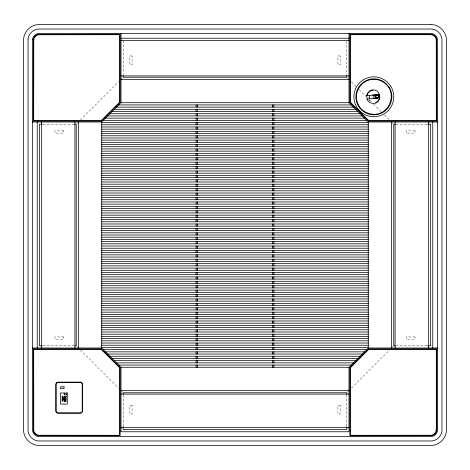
<?xml version="1.0" encoding="UTF-8"?>
<svg xmlns="http://www.w3.org/2000/svg" width="470" height="470" viewBox="0 0 470 470"><rect width="100%" height="100%" fill="white"/><g stroke="black" fill="none" stroke-linecap="round" stroke-linejoin="round"><path stroke-width="0.35" stroke-dasharray="2.35 1.76" d="M76.751 123.692L77.785 122.658M80.364 120.079L118.563 81.88M121.665 78.784L122.694 77.75M347.306 392.25L348.335 391.216M351.437 388.12L389.636 349.921M392.215 347.342L393.249 346.308M43.058 124.209L74.072 124.209M395.928 124.209L426.942 124.209M43.058 345.791L74.072 345.791M395.928 345.791L426.942 345.791M347.306 77.75L348.335 78.784M351.437 81.88L356.078 86.527M359.18 89.623L365.889 96.332M369.502 99.946L371.564 102.013M373.632 104.076L381.376 111.819M384.472 114.915L389.636 120.079M392.215 122.658L393.249 123.692M76.751 346.308L77.785 347.342M80.364 349.921L118.563 388.12M121.665 391.216L122.694 392.25M346.789 41.172L346.789 75.071M346.789 394.929L346.789 425.943M123.211 40.449L123.211 75.071M123.211 394.929L123.211 425.943M369.884 101.15A5.881 5.881 0 0 1 368.903 99.969M368.128 98.083A5.881 5.881 0 0 1 367.998 97.061M132.076 55.959L129.861 55.959L129.861 64.825L132.076 64.825L132.076 55.959M340.139 55.959L337.924 55.959L337.924 64.825L340.139 64.825L340.139 55.959M63.826 130.854L54.967 130.854L54.967 133.075L63.826 133.075L63.826 130.854M415.034 130.854L406.174 130.854L406.174 133.075L415.034 133.075L415.034 130.854M63.826 336.925L54.967 336.925L54.967 339.146L63.826 339.146L63.826 336.925M415.034 336.925L406.174 336.925L406.174 339.146L415.034 339.146L415.034 336.925M132.076 405.175L129.861 405.175L129.861 414.041L132.076 414.041L132.076 405.175M340.139 405.175L337.924 405.175L337.924 414.041L340.139 414.041L340.139 405.175"/><path stroke-width="0.7" d="M374.561 114.304C389.366 114.275 397.226 93.7 385.753 84.001A17.484 17.484 0 0 0 368.697 80.135C361.277 82.415 356.225 89.835 356.407 97.513A17.484 17.484 0 0 0 362.006 109.669C365.531 112.647 369.996 114.421 374.625 114.292M378.538 96.215L378.791 95.909L378.808 96.291M371.529 103.165C364.356 101.608 365.678 89.987 373.151 89.835C382.304 90.04 381.346 105.022 372.076 103.329M366.976 95.105L367.329 94.141M378.503 95.998L378.932 96.138L378.52 96.268M367.505 93.665L370.09 91.068L371.37 90.687M101.72 121.994L120.996 102.713L349.004 102.713L368.28 121.994L368.28 348.006L349.004 367.287L120.996 367.287L101.72 348.006L101.72 121.994L32.365 121.994M372.011 90.493L373.021 90.322M366.688 95.715L379.466 94.394M373.004 95.198L379.325 94.54M373.327 98.348L379.678 97.695M367 99.141L379.825 97.813M120.996 38.234L349.004 38.234M120.996 40.449L349.004 40.449M120.996 75.905L349.004 75.905M120.996 79.448L349.004 79.448M118.804 104.91L351.196 104.91M116.601 107.113L353.399 107.113M114.392 109.316L355.608 109.316M112.189 111.525L357.811 111.525M109.986 113.728L360.014 113.728M107.777 115.931L362.223 115.931M105.574 118.135L364.426 118.135M103.371 120.344L366.629 120.344M368.28 121.994L437.635 121.994M101.72 122.547L368.28 122.547M42.341 124.209L39.456 124.209L39.456 345.791L42.341 345.791M74.795 124.209L76.234 124.209L76.234 345.791L74.795 345.791M395.205 124.209L393.766 124.209L393.766 345.791L395.205 345.791M427.659 124.209L430.544 124.209L430.544 345.791L427.659 345.791M101.72 124.75L368.28 124.75M101.72 126.959L368.28 126.959M101.72 129.162L368.28 129.162M101.72 131.365L368.28 131.365M101.72 133.568L368.28 133.568M101.72 135.777L368.28 135.777M101.72 137.98L368.28 137.98M101.72 140.107L368.28 140.107M101.72 142.31L368.28 142.31M101.72 144.513L368.28 144.513M101.72 146.716L368.28 146.716M101.72 148.925L368.28 148.925M101.72 151.129L368.28 151.129M101.72 153.332L368.28 153.332M101.72 155.541L368.28 155.541M101.72 157.744L368.28 157.744M101.72 159.947L368.28 159.947M101.72 162.15L368.28 162.15M101.72 164.359L368.28 164.359M101.72 166.562L368.28 166.562M101.72 168.765L368.28 168.765M101.72 170.968L368.28 170.968M101.72 173.177L368.28 173.177M101.72 175.38L368.28 175.38M101.72 177.584L368.28 177.584M101.72 179.793L368.28 179.793M101.72 181.996L368.28 181.996M101.72 184.199L368.28 184.199M101.72 186.402L368.28 186.402M101.72 188.611L368.28 188.611M101.72 190.814L368.28 190.814M101.72 193.017L368.28 193.017M101.72 195.22L368.28 195.22M101.72 197.518L368.28 197.518M101.72 199.726L368.28 199.726M101.72 201.93L368.28 201.93M101.72 204.133L368.28 204.133M101.72 206.336L368.28 206.336M101.72 208.545L368.28 208.545M101.72 210.748L368.28 210.748M101.72 212.951L368.28 212.951M101.72 215.16L368.28 215.16M101.72 217.363L368.28 217.363M101.72 219.566L368.28 219.566M101.72 221.77L368.28 221.77M101.72 223.979L368.28 223.979M101.72 226.182L368.28 226.182M101.72 228.385L368.28 228.385M101.72 230.588L368.28 230.588M101.72 232.797L368.28 232.797M101.72 235L368.28 235M101.72 237.203L368.28 237.203M101.72 239.412L368.28 239.412M101.72 241.615L368.28 241.615M101.72 243.818L368.28 243.818M101.72 246.022L368.28 246.022M101.72 248.231L368.28 248.231M101.72 250.434L368.28 250.434M101.72 252.637L368.28 252.637M101.72 254.84L368.28 254.84M101.72 257.049L368.28 257.049M101.72 259.252L368.28 259.252M101.72 261.455L368.28 261.455M101.72 263.664L368.28 263.664M101.72 265.867L368.28 265.867M101.72 268.07L368.28 268.07M101.72 270.274L368.28 270.274M101.72 272.483L368.28 272.483M101.72 274.686L368.28 274.686M101.72 276.889L368.28 276.889M101.72 279.098L368.28 279.098M101.72 281.301L368.28 281.301M101.72 283.504L368.28 283.504M101.72 285.707L368.28 285.707M101.72 287.916L368.28 287.916M101.72 290.119L368.28 290.119M101.72 292.322L368.28 292.322M101.72 294.526L368.28 294.526M101.72 296.735L368.28 296.735M101.72 298.938L368.28 298.938M101.72 301.141L368.28 301.141M101.72 303.35L368.28 303.35M101.72 305.553L368.28 305.553M101.72 307.756L368.28 307.756M101.72 309.959L368.28 309.959M101.72 312.168L368.28 312.168M101.72 314.371L368.28 314.371M101.72 316.574L368.28 316.574M101.72 318.778L368.28 318.778M101.72 320.987L368.28 320.987M101.72 323.19L368.28 323.19M101.72 325.393L368.28 325.393M101.72 327.602L368.28 327.602M101.72 329.805L368.28 329.805M101.72 332.008L368.28 332.008M101.72 334.211L368.28 334.211M101.72 336.42L368.28 336.42M101.72 338.623L368.28 338.623M101.72 340.826L368.28 340.826M101.72 343.029L368.28 343.029M101.72 345.238L368.28 345.238M101.72 347.442L368.28 347.442M32.365 348.006L101.72 348.006M368.28 348.006L437.635 348.006M103.359 349.645L366.641 349.645M105.562 351.854L364.438 351.854M107.765 354.057L362.235 354.057M109.974 356.26L360.026 356.26M112.177 358.463L357.823 358.463M114.38 360.672L355.62 360.672M116.589 362.875L353.411 362.875M118.793 365.078L351.207 365.078M120.996 390.552L349.004 390.552M120.996 394.095L349.004 394.095M120.996 427.336L349.004 427.336M378.262 95.387L378.462 95.733M372.992 95.063L373.345 98.483M369.291 95.445L369.643 98.865M432.764 121.994L432.764 348.006M428.329 121.994L428.329 348.006M395.094 121.994L395.094 348.006M391.545 121.994L391.545 348.006M349.004 33.358L349.004 102.713M349.004 367.287L349.004 431.765L120.996 431.765L120.996 367.287M346.789 75.793L346.789 77.233L123.211 77.233L123.211 75.793M346.789 394.207L346.789 392.767L123.211 392.767L123.211 394.207M346.789 426.666L346.789 429.551L123.211 429.551L123.211 426.666M273.887 104.91L273.887 107.113M273.887 109.316L273.887 111.525M273.887 113.728L273.887 115.931M273.887 118.135L273.887 120.344M273.887 122.547L273.887 124.75M273.887 126.959L273.887 129.162M273.887 131.365L273.887 133.568M273.887 135.777L273.887 137.98M273.887 140.107L273.887 142.31M273.887 144.513L273.887 146.716M273.887 148.925L273.887 151.129M273.887 153.332L273.887 155.541M273.887 157.744L273.887 159.947M273.887 162.15L273.887 164.359M273.887 166.562L273.887 168.765M273.887 170.968L273.887 173.177M273.887 175.38L273.887 177.584M273.887 179.793L273.887 181.996M273.887 184.199L273.887 186.402M273.887 188.611L273.887 190.814M273.887 193.017L273.887 195.22M273.887 197.518L273.887 199.726M273.887 201.93L273.887 204.133M273.887 206.336L273.887 208.545M273.887 210.748L273.887 212.951M273.887 215.16L273.887 217.363M273.887 219.566L273.887 221.77M273.887 223.979L273.887 226.182M273.887 228.385L273.887 230.588M273.887 232.797L273.887 235M273.887 237.203L273.887 239.412M273.887 241.615L273.887 243.818M273.887 246.022L273.887 248.231M273.887 250.434L273.887 252.637M273.887 254.84L273.887 257.049M273.887 259.252L273.887 261.455M273.887 263.664L273.887 265.867M273.887 268.07L273.887 270.274M273.887 272.483L273.887 274.686M273.887 276.889L273.887 279.098M273.887 281.301L273.887 283.504M273.887 285.707L273.887 287.916M273.887 290.119L273.887 292.322M273.887 294.526L273.887 296.735M273.887 298.938L273.887 301.141M273.887 303.35L273.887 305.553M273.887 307.756L273.887 309.959M273.887 312.168L273.887 314.371M273.887 316.574L273.887 318.778M273.887 320.987L273.887 323.19M273.887 325.393L273.887 327.602M273.887 329.805L273.887 332.008M273.887 334.211L273.887 336.42M273.887 338.623L273.887 340.826M273.887 343.029L273.887 345.238M273.887 347.442L273.887 349.645M273.887 351.854L273.887 354.057M273.887 356.26L273.887 358.463M273.887 360.672L273.887 362.875M273.887 365.078L273.887 367.287M272.559 104.91L272.559 107.113M272.559 109.316L272.559 111.525M272.559 113.728L272.559 115.931M272.559 118.135L272.559 120.344M272.559 122.547L272.559 124.75M272.559 126.959L272.559 129.162M272.559 131.365L272.559 133.568M272.559 135.777L272.559 137.98M272.559 140.107L272.559 142.31M272.559 144.513L272.559 146.716M272.559 148.925L272.559 151.129M272.559 153.332L272.559 155.541M272.559 157.744L272.559 159.947M272.559 162.15L272.559 164.359M272.559 166.562L272.559 168.765M272.559 170.968L272.559 173.177M272.559 175.38L272.559 177.584M272.559 179.793L272.559 181.996M272.559 184.199L272.559 186.402M272.559 188.611L272.559 190.814M272.559 193.017L272.559 195.22M272.559 197.518L272.559 199.726M272.559 201.93L272.559 204.133M272.559 206.336L272.559 208.545M272.559 210.748L272.559 212.951M272.559 215.16L272.559 217.363M272.559 219.566L272.559 221.77M272.559 223.979L272.559 226.182M272.559 228.385L272.559 230.588M272.559 232.797L272.559 235M272.559 237.203L272.559 239.412M272.559 241.615L272.559 243.818M272.559 246.022L272.559 248.231M272.559 250.434L272.559 252.637M272.559 254.84L272.559 257.049M272.559 259.252L272.559 261.455M272.559 263.664L272.559 265.867M272.559 268.07L272.559 270.274M272.559 272.483L272.559 274.686M272.559 276.889L272.559 279.098M272.559 281.301L272.559 283.504M272.559 285.707L272.559 287.916M272.559 290.119L272.559 292.322M272.559 294.526L272.559 296.735M272.559 298.938L272.559 301.141M272.559 303.35L272.559 305.553M272.559 307.756L272.559 309.959M272.559 312.168L272.559 314.371M272.559 316.574L272.559 318.778M272.559 320.987L272.559 323.19M272.559 325.393L272.559 327.602M272.559 329.805L272.559 332.008M272.559 334.211L272.559 336.42M272.559 338.623L272.559 340.826M272.559 343.029L272.559 345.238M272.559 347.442L272.559 349.645M272.559 351.854L272.559 354.057M272.559 356.26L272.559 358.463M272.559 360.672L272.559 362.875M272.559 365.078L272.559 367.287M197.441 104.91L197.441 107.113M197.441 109.316L197.441 111.525M197.441 113.728L197.441 115.931M197.441 118.135L197.441 120.344M197.441 122.547L197.441 124.75M197.441 126.959L197.441 129.162M197.441 131.365L197.441 133.568M197.441 135.777L197.441 137.98M197.441 140.107L197.441 142.31M197.441 144.513L197.441 146.716M197.441 148.925L197.441 151.129M197.441 153.332L197.441 155.541M197.441 157.744L197.441 159.947M197.441 162.15L197.441 164.359M197.441 166.562L197.441 168.765M197.441 170.968L197.441 173.177M197.441 175.38L197.441 177.584M197.441 179.793L197.441 181.996M197.441 184.199L197.441 186.402M197.441 188.611L197.441 190.814M197.441 193.017L197.441 195.22M197.441 197.518L197.441 199.726M197.441 201.93L197.441 204.133M197.441 206.336L197.441 208.545M197.441 210.748L197.441 212.951M197.441 215.16L197.441 217.363M197.441 219.566L197.441 221.77M197.441 223.979L197.441 226.182M197.441 228.385L197.441 230.588M197.441 232.797L197.441 235M197.441 237.203L197.441 239.412M197.441 241.615L197.441 243.818M197.441 246.022L197.441 248.231M197.441 250.434L197.441 252.637M197.441 254.84L197.441 257.049M197.441 259.252L197.441 261.455M197.441 263.664L197.441 265.867M197.441 268.07L197.441 270.274M197.441 272.483L197.441 274.686M197.441 276.889L197.441 279.098M197.441 281.301L197.441 283.504M197.441 285.707L197.441 287.916M197.441 290.119L197.441 292.322M197.441 294.526L197.441 296.735M197.441 298.938L197.441 301.141M197.441 303.35L197.441 305.553M197.441 307.756L197.441 309.959M197.441 312.168L197.441 314.371M197.441 316.574L197.441 318.778M197.441 320.987L197.441 323.19M197.441 325.393L197.441 327.602M197.441 329.805L197.441 332.008M197.441 334.211L197.441 336.42M197.441 338.623L197.441 340.826M197.441 343.029L197.441 345.238M197.441 347.442L197.441 349.645M197.441 351.854L197.441 354.057M197.441 356.26L197.441 358.463M197.441 360.672L197.441 362.875M197.441 365.078L197.441 367.287M196.113 104.91L196.113 107.113M196.113 109.316L196.113 111.525M196.113 113.728L196.113 115.931M196.113 118.135L196.113 120.344M196.113 122.547L196.113 124.75M196.113 126.959L196.113 129.162M196.113 131.365L196.113 133.568M196.113 135.777L196.113 137.98M196.113 140.107L196.113 142.31M196.113 144.513L196.113 146.716M196.113 148.925L196.113 151.129M196.113 153.332L196.113 155.541M196.113 157.744L196.113 159.947M196.113 162.15L196.113 164.359M196.113 166.562L196.113 168.765M196.113 170.968L196.113 173.177M196.113 175.38L196.113 177.584M196.113 179.793L196.113 181.996M196.113 184.199L196.113 186.402M196.113 188.611L196.113 190.814M196.113 193.017L196.113 195.22M196.113 197.518L196.113 199.726M196.113 201.93L196.113 204.133M196.113 206.336L196.113 208.545M196.113 210.748L196.113 212.951M196.113 215.16L196.113 217.363M196.113 219.566L196.113 221.77M196.113 223.979L196.113 226.182M196.113 228.385L196.113 230.588M196.113 232.797L196.113 235M196.113 237.203L196.113 239.412M196.113 241.615L196.113 243.818M196.113 246.022L196.113 248.231M196.113 250.434L196.113 252.637M196.113 254.84L196.113 257.049M196.113 259.252L196.113 261.455M196.113 263.664L196.113 265.867M196.113 268.07L196.113 270.274M196.113 272.483L196.113 274.686M196.113 276.889L196.113 279.098M196.113 281.301L196.113 283.504M196.113 285.707L196.113 287.916M196.113 290.119L196.113 292.322M196.113 294.526L196.113 296.735M196.113 298.938L196.113 301.141M196.113 303.35L196.113 305.553M196.113 307.756L196.113 309.959M196.113 312.168L196.113 314.371M196.113 316.574L196.113 318.778M196.113 320.987L196.113 323.19M196.113 325.393L196.113 327.602M196.113 329.805L196.113 332.008M196.113 334.211L196.113 336.42M196.113 338.623L196.113 340.826M196.113 343.029L196.113 345.238M196.113 347.442L196.113 349.645M196.113 351.854L196.113 354.057M196.113 356.26L196.113 358.463M196.113 360.672L196.113 362.875M196.113 365.078L196.113 367.287M120.996 33.358L120.996 102.713M78.455 121.994L78.455 348.006M74.906 121.994L74.906 348.006M41.671 121.994L41.671 348.006M37.236 121.994L37.236 348.006M377.263 97.654A1.551 1.445 84.1 0 1 375.23 97.419L375.031 97.073A1.551 1.445 84.1 0 1 376.84 94.999M378.356 95.757A1.504 1.404 84.1 0 1 376.006 97.313M375.877 96.973A1.504 1.404 84.1 0 1 378.227 95.416M379.108 94.141A5.881 5.881 0 0 1 379.084 99.575M378.826 100.016A5.881 5.881 0 0 1 375.624 102.454M28.041 38.945L28.041 431.055A11.515 11.515 0 0 0 37.953 440.966L432.048 440.966A11.515 11.515 0 0 0 441.959 431.055L441.959 38.945A11.515 11.515 0 0 0 432.048 29.034L37.953 29.034A11.515 11.515 0 0 0 28.041 38.945M32.442 39.527L32.442 430.473A7.074 7.074 0 0 0 38.528 436.56L431.472 436.56A7.074 7.074 0 0 0 437.558 430.473L437.558 39.527A7.074 7.074 0 0 0 431.472 33.441L38.528 33.441A7.074 7.074 0 0 0 32.442 39.527M33.323 39.645L33.253 121.107L101.35 121.107L120.109 102.348L120.109 34.245L38.646 34.322A6.181 6.181 0 0 0 33.323 39.645M33.764 39.703L33.693 120.667L101.168 120.667L119.668 102.166L119.668 34.692L38.704 34.762A5.74 5.74 0 0 0 33.764 39.703M436.307 429.216L436.236 430.297A5.74 5.74 0 0 1 431.296 435.238L350.332 435.308L350.332 367.834L368.832 349.333L436.307 349.333L436.307 429.216M436.748 429.228L436.677 430.356A6.181 6.181 0 0 1 431.354 435.678L349.892 435.755L349.892 367.652L368.65 348.893L436.748 348.893L436.748 429.228M64.067 394.042C64.607 395.734 65.383 392.849 64.067 394.042M65.876 394.048C66.423 395.74 67.192 392.855 65.876 394.048M64.079 396.316L64.079 398.178L64.079 396.316M64.079 399.306L64.079 401.163L64.079 399.306M62.633 397.99L62.222 398.407L64.002 398.255L62.633 397.99M64.419 397.99L64.32 398.407L65.947 398.407L64.419 397.99M64.002 399.224L62.633 399.488L62.222 399.077L64.002 399.224M64.419 400.981L64.32 401.398L65.947 401.398L64.419 400.981M65.947 396.087L65.53 396.498L64.161 396.239L65.947 396.087M62.563 397.92L62.146 398.331L62.146 396.163L62.563 396.574L62.563 397.92M66.023 396.163L65.606 396.574L65.606 397.92L66.023 398.331L66.023 396.163M62.563 400.91L62.146 401.321L62.146 399.153L62.563 399.565L62.563 400.91M66.023 399.153L65.606 399.565L65.606 400.91L66.023 401.321L66.023 399.153M430.544 24.499L39.456 24.499A15.957 15.957 0 0 0 23.5 40.449L23.5 429.551A15.957 15.957 0 0 0 39.456 445.501L430.544 445.501A15.957 15.957 0 0 0 446.5 429.551L446.5 40.449A15.957 15.957 0 0 0 430.544 24.499M430.226 34.245L349.892 34.245L349.892 102.348L368.65 121.107L436.748 121.107L436.677 39.645A6.181 6.181 0 0 0 431.354 34.322L430.226 34.245M430.214 34.692L350.332 34.692L350.332 102.166L368.832 120.667L436.307 120.667L436.236 39.703A5.74 5.74 0 0 0 431.296 34.762L430.214 34.692M101.35 348.893L33.253 348.893L33.323 430.356A6.181 6.181 0 0 0 38.646 435.678L120.109 435.755L120.109 367.652L101.35 348.893M101.168 349.333L33.693 349.333L33.764 430.297A5.74 5.74 0 0 0 38.704 435.238L119.668 435.308L119.668 367.834L101.168 349.333M80.223 382.128L58.069 382.128A2.215 2.215 0 0 0 55.854 384.348L55.854 410.939A2.215 2.215 0 0 0 58.069 413.154L80.223 413.154A2.215 2.215 0 0 0 82.438 410.939L82.438 384.348A2.215 2.215 0 0 0 80.223 382.128M80.217 382.351L58.074 382.351A1.998 1.998 0 0 0 56.071 384.354L56.071 410.927A1.998 1.998 0 0 0 58.074 412.93L80.217 412.93A1.998 1.998 0 0 0 82.221 410.927L82.221 384.354A1.998 1.998 0 0 0 80.217 382.351M64.049 386.787L60.507 386.787L60.507 388.555L64.049 388.555L64.049 386.787M67.286 392.99L60.507 392.99L60.507 404.065L67.286 404.065L67.286 392.99M390.699 86.145L387.368 82.144A19.94 19.94 0 0 0 354.838 90.698A19.94 19.94 0 0 0 376.341 116.566A19.94 19.94 0 0 0 390.699 86.145M389.101 87.232L386.099 83.619A17.995 17.995 0 0 0 356.742 91.339A17.995 17.995 0 0 0 376.141 114.686A17.995 17.995 0 0 0 389.101 87.232M378.421 95.751L378.162 95.422A1.504 1.404 84.1 0 0 375.812 96.979L376.041 97.337A1.504 1.404 84.1 0 0 378.421 95.751M379.69 97.825L379.331 94.411L379.69 97.825"/></g></svg>
